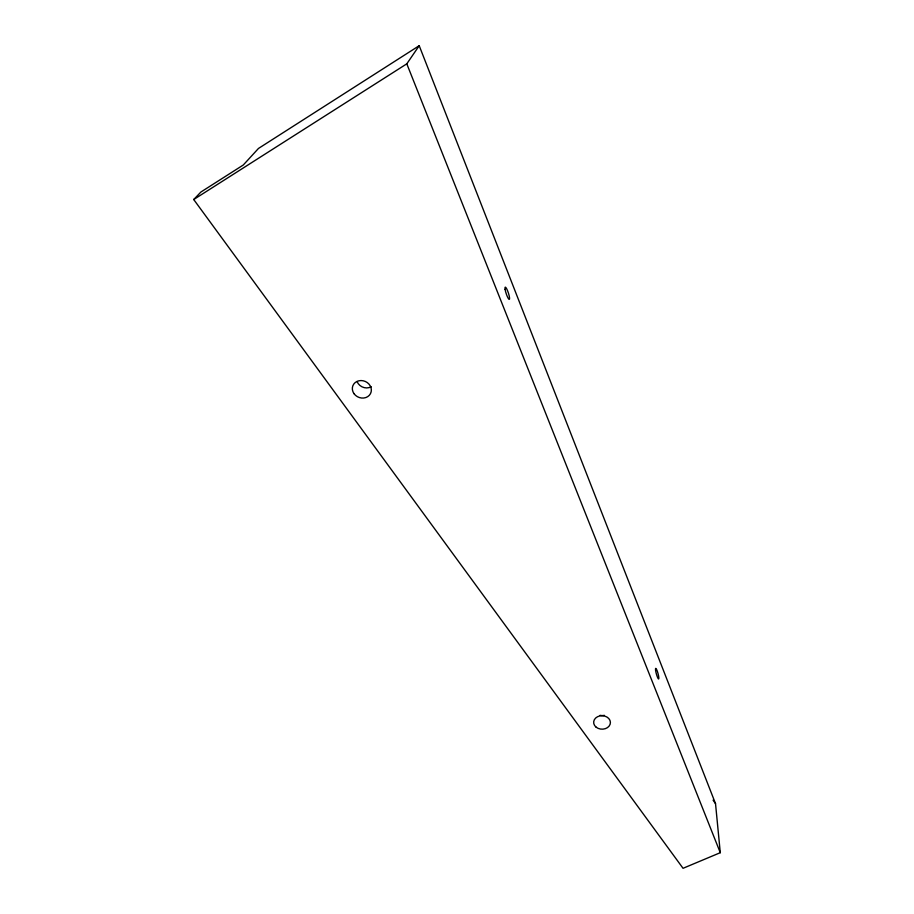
<?xml version="1.0" encoding="UTF-8"?>
<svg xmlns="http://www.w3.org/2000/svg" width="914" height="914" viewBox="0 0 914 914"><rect width="100%" height="100%" fill="white"/><g stroke="black" fill="none" stroke-linecap="round" stroke-linejoin="round"><path stroke-width="1.37" d="M193.722 199.526L406.799 63.831L419.206 45.7L715.525 803.646L720.278 852.693L683.044 868.3L193.722 199.526L200.897 192.031L243.284 165.011L258.479 148.445L419.206 45.7M713.08 800.138L715.525 803.646M406.799 63.831L720.278 852.693M604.371 715.354A8.26 6.684 1.4 0 1 600.11 715.331M371.233 386.759A9.517 8.489 23.4 0 1 357.088 381.561M655.589 670.35A5.564 0.868 74.6 0 0 658.491 678.976A5.564 0.868 74.6 0 0 657.463 671.641A5.564 0.868 74.6 0 0 655.589 670.35M505.099 289.384A6.467 1.154 71.7 0 0 509.029 299.335A6.467 1.154 71.7 0 0 507.704 291.063A6.467 1.154 71.7 0 0 505.099 289.384M596.111 727.167A8.386 6.741 1.4 0 0 610.129 724.254A8.386 6.741 1.4 0 0 599.847 715.925A8.386 6.741 1.4 0 0 596.111 727.167M354.038 393.706A9.677 8.592 23 0 0 370.456 393.706A9.677 8.592 23 0 0 361.03 380.555A9.677 8.592 23 0 0 354.038 393.706"/></g></svg>
